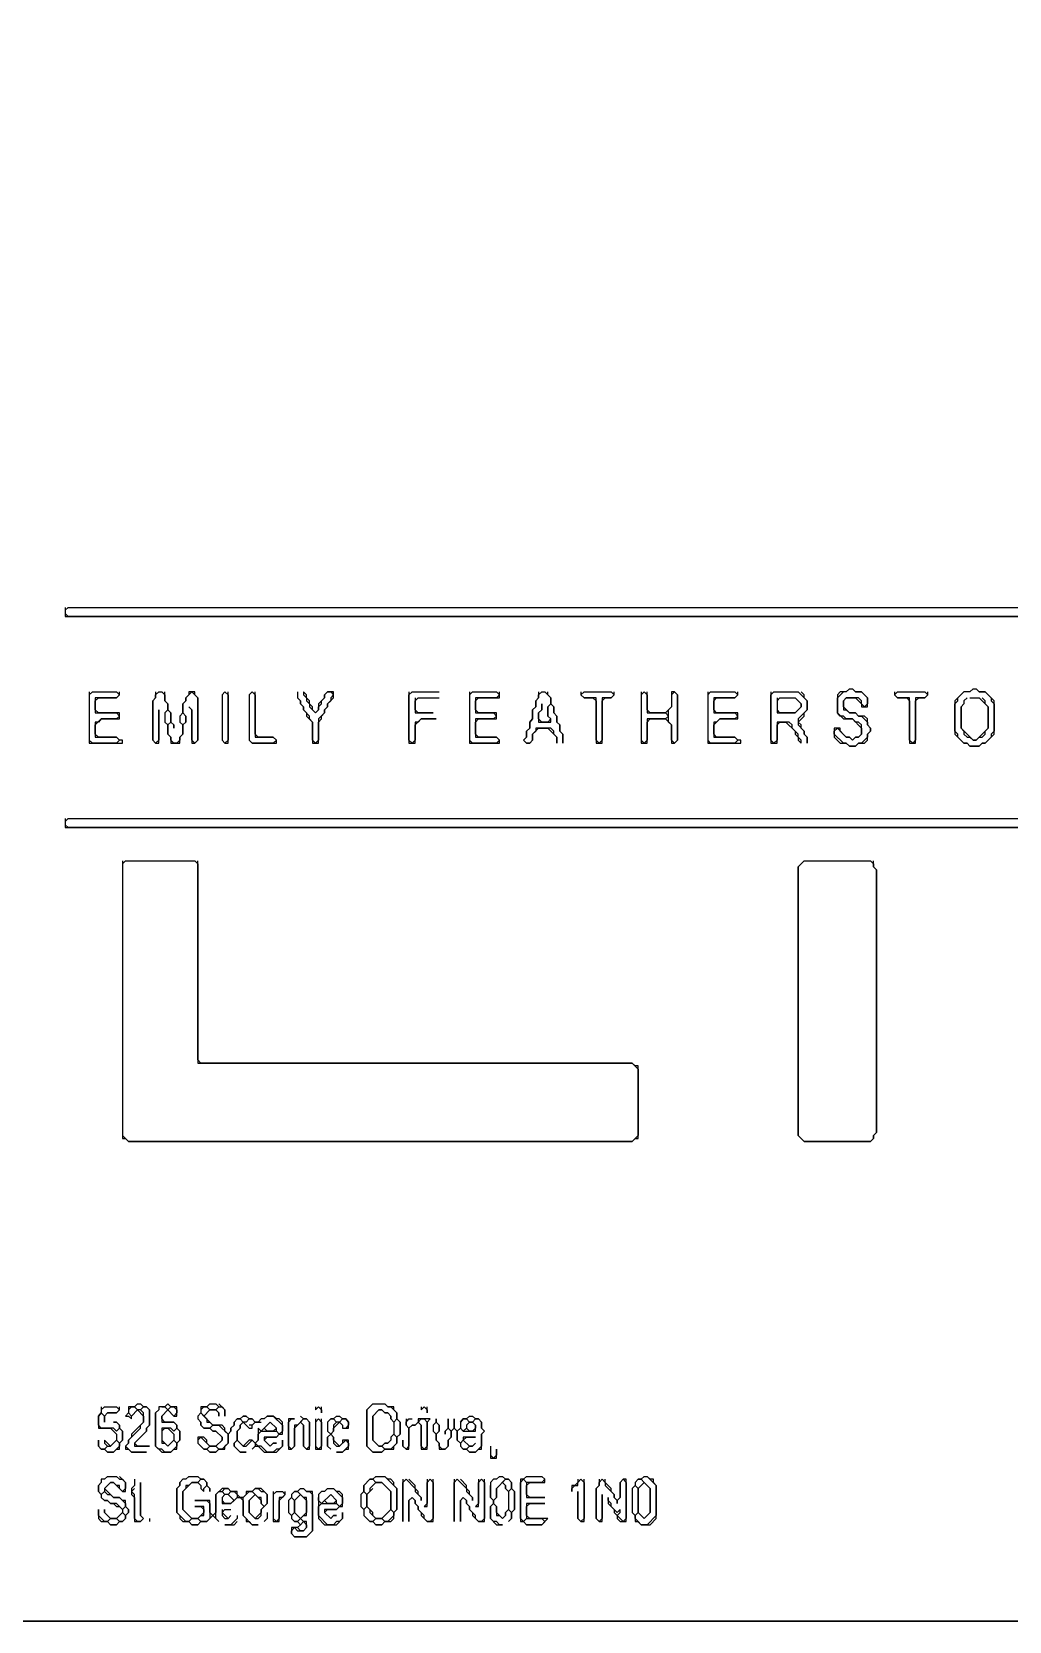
# Model space of a CAD drawing. Header units: metres. Extents: x 29 to 985, y 15 to 633.
# Drawn here: x 444.3 to 507.8, y 14.5 to 117.8 of the extents above; entities that cross this region are included whole.
import ezdxf

# ---------------------------------------------------------------- set-up
doc = ezdxf.new("R2010")
doc.units = ezdxf.units.M
for name, color, linetype in [('EXTERIOR_WALL_HIGHLIGHT', 2, 'CONTINUOUS'), ('INTERIOR_WALL_HIGHLIGHT', 4, 'CONTINUOUS'), ('ORIGINAL_DRAWING', 8, 'CONTINUOUS')]:
    doc.layers.add(name, color=color, linetype=linetype)

msp = doc.modelspace()

# ---------------------------------------------------------------- linework, layer by layer
at = {"layer": 'EXTERIOR_WALL_HIGHLIGHT'}
msp.add_lwpolyline([(29.22, 632.75), (29.02, 632.55), (29.02, 14.71), (29.22, 14.51), (985.29, 14.51), (985.49, 14.71), (985.49, 632.55), (985.29, 632.75)], close=True, dxfattribs=at)
at = {"layer": 'INTERIOR_WALL_HIGHLIGHT'}
msp.add_lwpolyline([(29.41, 632.75), (985.1, 632.75), (985.49, 632.35), (985.49, 14.9), (985.1, 14.51), (29.41, 14.51), (29.02, 14.9), (29.02, 632.35)], close=True, dxfattribs=at)
at = {"layer": 'ORIGINAL_DRAWING'}
for points in [[(446.47, 80.2), (446.67, 80.39), (567.84, 80.39), (568.04, 80.2), (568.04, 80), (567.84, 79.8), (446.67, 79.8), (446.47, 80)], [(446.47, 80.39), (446.47, 79.8), (568.04, 79.8), (568.04, 80.39)], [(448.04, 74.71), (448.24, 74.9), (449.8, 74.9), (450, 74.71), (449.8, 74.51), (448.43, 74.51), (448.43, 73.53), (449.8, 73.53), (450, 73.33), (449.8, 73.14), (448.82, 73.14), (448.63, 72.94), (448.43, 72.94), (448.43, 71.96), (449.8, 71.96), (450, 71.76), (449.8, 71.57), (448.24, 71.57), (448.04, 71.76)], [(448.04, 74.9), (448.04, 71.57), (450.2, 71.57), (450.2, 71.76), (450, 71.76), (449.8, 71.96), (448.63, 71.96), (448.43, 72.16), (448.43, 72.75), (448.82, 73.14), (450, 73.14), (450, 73.53), (448.63, 73.53), (448.43, 73.73), (448.43, 74.31), (448.63, 74.51), (449.8, 74.51), (450, 74.71), (450, 74.9)], [(452.35, 74.9), (452.35, 74.51), (452.16, 74.31), (452.16, 71.76), (452.35, 71.57), (452.55, 71.57), (452.55, 73.73), (452.55, 71.76), (452.35, 71.57), (452.16, 71.76), (452.16, 74.31), (452.35, 74.51), (452.35, 74.71), (452.55, 74.9), (452.75, 74.9), (452.94, 74.71), (452.94, 74.31), (453.14, 74.12), (453.14, 73.73), (452.94, 73.53), (452.94, 72.94), (453.14, 72.75), (453.14, 72.16), (453.33, 71.96), (453.33, 71.57), (453.92, 71.57), (453.92, 71.96), (454.12, 72.16), (454.12, 72.75), (454.31, 72.94), (454.31, 73.33), (454.12, 73.53), (454.12, 74.12), (454.31, 74.31), (454.31, 74.51), (454.71, 74.9), (455.1, 74.51), (455.1, 71.76), (454.9, 71.57), (454.71, 71.76), (454.71, 73.73), (454.51, 73.92), (454.71, 73.73), (454.71, 71.57), (454.9, 71.57), (455.1, 71.76), (455.1, 74.51), (454.9, 74.71), (454.9, 74.9), (454.51, 74.9), (454.51, 74.71), (454.31, 74.51), (454.31, 74.31), (454.12, 74.12), (454.12, 73.53), (453.92, 73.33), (453.92, 72.94), (454.12, 72.75), (454.12, 72.16), (453.92, 71.96), (453.92, 71.76), (453.73, 71.57), (453.53, 71.57), (453.33, 71.76), (453.33, 71.96), (453.14, 72.16), (453.14, 72.75), (453.33, 72.94), (453.53, 72.75), (453.53, 72.55), (453.53, 72.75), (453.33, 72.94), (453.33, 73.53), (453.14, 73.73), (453.14, 74.12), (452.94, 74.31), (452.94, 74.9)], [(456.67, 74.71), (456.86, 74.9), (457.06, 74.71), (457.06, 71.76), (456.86, 71.57), (456.67, 71.76)], [(456.86, 74.9), (456.67, 74.71), (456.67, 71.76), (456.86, 71.57), (457.06, 71.57), (457.06, 74.9)], [(458.43, 74.71), (458.63, 74.9), (458.82, 74.71), (458.82, 71.96), (460, 71.96), (460.2, 71.76), (460, 71.57), (458.63, 71.57), (458.43, 71.76)], [(458.63, 74.9), (458.43, 74.71), (458.43, 71.76), (458.63, 71.57), (460.2, 71.57), (460.2, 71.76), (460, 71.96), (459.02, 71.96), (458.82, 72.16), (458.82, 74.9)], [(461.57, 74.9), (461.57, 74.51), (461.76, 74.31), (461.76, 74.12), (461.96, 73.92), (461.96, 73.73), (462.16, 73.53), (462.16, 73.33), (462.55, 72.94), (462.55, 71.57), (462.94, 71.57), (462.94, 72.94), (463.14, 73.14), (463.14, 73.33), (463.33, 73.53), (463.33, 73.73), (463.53, 73.92), (463.53, 74.12), (463.92, 74.51), (463.92, 74.9), (463.53, 74.9), (463.33, 74.71), (463.33, 74.51), (462.94, 74.12), (462.94, 73.73), (462.75, 73.53), (462.55, 73.73), (462.55, 73.92), (462.35, 74.12), (462.35, 74.31), (462.16, 74.51), (462.16, 74.71), (461.96, 74.9), (461.96, 74.71), (462.16, 74.51), (462.16, 74.31), (462.35, 74.12), (462.35, 73.92), (462.75, 73.53), (462.94, 73.73), (462.94, 73.92), (463.14, 74.12), (463.14, 74.31), (463.33, 74.51), (463.33, 74.71), (463.53, 74.9), (463.73, 74.9), (463.92, 74.71), (463.73, 74.51), (463.73, 74.31), (463.53, 74.12), (463.53, 73.92), (463.33, 73.73), (463.33, 73.53), (462.94, 73.14), (462.94, 71.76), (462.75, 71.57), (462.55, 71.76), (462.55, 72.94), (462.35, 73.14), (462.35, 73.33), (461.96, 73.73), (461.96, 73.92), (461.76, 74.12), (461.76, 74.31), (461.57, 74.51)], [(468.82, 74.9), (468.82, 71.57), (469.22, 71.57), (469.22, 72.75), (469.61, 73.14), (470.59, 73.14), (469.61, 73.14), (469.41, 72.94), (469.22, 72.94), (469.22, 71.76), (469.02, 71.57), (468.82, 71.76), (468.82, 74.71), (469.02, 74.9), (470.78, 74.9)], [(469.22, 74.51), (469.22, 73.53), (470.39, 73.53), (469.41, 73.53), (469.22, 73.73), (469.22, 74.31), (469.41, 74.51), (470.78, 74.51)], [(472.75, 74.71), (472.94, 74.9), (474.51, 74.9), (474.71, 74.71), (474.51, 74.51), (473.14, 74.51), (473.14, 73.53), (474.31, 73.53), (474.51, 73.33), (474.31, 73.14), (473.14, 73.14), (473.14, 71.96), (474.51, 71.96), (474.71, 71.76), (474.51, 71.57), (472.94, 71.57), (472.75, 71.76)], [(472.75, 74.9), (472.75, 71.57), (474.71, 71.57), (474.71, 71.76), (474.51, 71.96), (473.33, 71.96), (473.14, 72.16), (473.14, 72.94), (473.33, 73.14), (474.51, 73.14), (474.51, 73.53), (473.33, 73.53), (473.14, 73.73), (473.14, 74.31), (473.33, 74.51), (474.71, 74.51), (474.71, 74.9)], [(477.25, 74.9), (477.25, 74.51), (477.06, 74.31), (477.06, 73.92), (476.86, 73.73), (476.86, 73.14), (476.67, 72.94), (476.67, 72.55), (476.47, 72.35), (476.47, 71.96), (476.27, 71.76), (476.47, 71.57), (476.67, 71.57), (476.86, 71.76), (476.86, 72.16), (477.25, 72.55), (477.84, 72.55), (478.43, 71.96), (478.43, 71.57), (478.43, 71.96), (478.24, 72.16), (478.24, 72.35), (478.04, 72.55), (477.06, 72.55), (477.06, 72.35), (476.86, 72.16), (476.86, 71.76), (476.67, 71.57), (476.47, 71.57), (476.27, 71.76), (476.47, 71.96), (476.47, 72.35), (476.67, 72.55), (476.67, 72.94), (476.86, 73.14), (476.86, 73.73), (477.06, 73.92), (477.06, 74.31), (477.25, 74.51), (477.25, 74.71), (477.45, 74.9), (477.65, 74.9), (478.04, 74.51), (478.04, 74.12), (477.84, 73.92), (477.84, 73.33), (478.04, 73.14), (477.84, 72.94), (477.45, 72.94), (477.25, 73.14), (477.25, 73.53), (477.45, 73.73), (477.45, 74.12), (477.45, 73.73), (477.25, 73.53), (477.25, 72.94), (478.04, 72.94), (478.04, 73.14), (477.84, 73.33), (477.84, 73.92), (478.04, 74.12), (478.24, 73.92), (478.24, 73.53), (478.43, 73.33), (478.43, 72.94), (478.63, 72.75), (478.63, 72.35), (478.82, 72.16), (478.82, 71.57), (478.82, 72.16), (478.63, 72.35), (478.63, 72.75), (478.43, 72.94), (478.43, 73.33), (478.24, 73.53), (478.24, 73.92), (478.04, 74.12), (478.04, 74.51), (477.84, 74.71), (477.84, 74.9)], [(480, 74.71), (480.2, 74.9), (481.96, 74.9), (482.16, 74.71), (481.96, 74.51), (481.37, 74.51), (481.37, 71.76), (481.18, 71.57), (480.98, 71.76), (480.98, 74.51), (480.2, 74.51)], [(480, 74.9), (480, 74.71), (480.2, 74.51), (480.78, 74.51), (480.98, 74.31), (480.98, 71.57), (481.37, 71.57), (481.37, 74.31), (481.57, 74.51), (481.96, 74.51), (482.16, 74.71), (482.16, 74.9)], [(483.92, 74.71), (484.12, 74.9), (484.31, 74.71), (484.31, 73.53), (485.49, 73.53), (485.69, 73.33), (485.49, 73.14), (484.31, 73.14), (484.31, 71.76), (484.12, 71.57), (483.92, 71.76)], [(483.92, 74.9), (483.92, 71.57), (484.31, 71.57), (484.31, 72.94), (484.51, 73.14), (485.49, 73.14), (485.88, 72.75), (485.88, 71.57), (486.08, 71.57), (486.27, 71.76), (486.27, 74.71), (486.08, 74.9), (485.88, 74.9), (485.88, 73.92), (485.49, 73.53), (484.51, 73.53), (484.31, 73.73), (484.31, 74.9)], [(485.88, 74.71), (486.08, 74.9), (486.27, 74.71), (486.27, 71.76), (486.08, 71.57), (485.88, 71.76), (485.88, 72.75), (485.69, 72.94), (485.69, 73.73), (485.88, 73.92)], [(488.24, 74.71), (488.43, 74.9), (490, 74.9), (490.2, 74.71), (490, 74.51), (488.63, 74.51), (488.63, 73.53), (490, 73.53), (490.2, 73.33), (490, 73.14), (489.02, 73.14), (488.82, 72.94), (488.63, 72.94), (488.63, 71.96), (490, 71.96), (490.2, 71.76), (490, 71.57), (488.43, 71.57), (488.24, 71.76)], [(488.24, 74.9), (488.24, 71.57), (490.39, 71.57), (490.39, 71.76), (490.2, 71.76), (490, 71.96), (488.82, 71.96), (488.63, 72.16), (488.63, 72.75), (489.02, 73.14), (490.2, 73.14), (490.2, 73.53), (488.82, 73.53), (488.63, 73.73), (488.63, 74.31), (488.82, 74.51), (490, 74.51), (490.2, 74.71), (490.2, 74.9)], [(492.35, 74.9), (492.35, 71.57), (492.75, 71.57), (492.75, 72.75), (492.94, 72.94), (493.33, 72.94), (493.92, 72.35), (493.92, 72.16), (494.12, 71.96), (494.12, 71.76), (494.31, 71.57), (494.31, 71.76), (494.12, 71.96), (494.12, 72.16), (493.73, 72.55), (493.73, 72.75), (493.53, 72.94), (492.75, 72.94), (492.75, 71.76), (492.55, 71.57), (492.35, 71.76), (492.35, 74.71), (492.55, 74.9), (494.12, 74.9), (494.71, 74.31), (494.71, 73.73), (494.12, 73.14), (494.12, 72.75), (494.51, 72.35), (494.51, 72.16), (494.71, 71.96), (494.71, 71.57), (494.71, 71.96), (494.51, 72.16), (494.51, 72.35), (494.31, 72.55), (494.31, 72.75), (494.12, 72.94), (494.51, 73.33), (494.51, 73.53), (494.71, 73.73), (494.71, 74.31), (494.51, 74.51), (494.51, 74.71), (494.31, 74.9)], [(492.75, 74.31), (492.94, 74.51), (493.92, 74.51), (494.31, 74.12), (494.31, 73.92), (493.92, 73.53), (492.94, 73.53), (492.75, 73.73)], [(492.75, 74.51), (492.75, 73.53), (493.92, 73.53), (494.31, 73.92), (494.31, 74.12), (493.92, 74.51)], [(497.25, 74.9), (497.45, 75.1), (497.65, 75.1), (497.84, 74.9), (498.24, 74.9), (498.63, 74.51), (498.63, 74.12), (498.43, 73.92), (498.24, 74.12), (498.24, 74.31), (498.04, 74.51), (497.25, 74.51), (497.06, 74.31), (497.06, 73.73), (497.25, 73.73), (497.45, 73.53), (497.84, 73.53), (498.04, 73.33), (498.24, 73.33), (498.63, 72.94), (498.63, 72.75), (498.82, 72.55), (498.82, 72.35), (498.63, 72.16), (498.63, 71.96), (498.24, 71.57), (498.04, 71.57), (497.84, 71.37), (497.45, 71.37), (497.25, 71.57), (497.06, 71.57), (496.47, 72.16), (496.47, 72.35), (496.67, 72.55), (497.25, 71.96), (497.45, 71.96), (497.65, 71.76), (497.84, 71.96), (498.04, 71.96), (498.24, 72.16), (498.24, 72.75), (498.04, 72.94), (497.84, 72.94), (497.65, 73.14), (497.25, 73.14), (497.06, 73.33), (496.86, 73.33), (496.67, 73.53), (496.67, 74.51), (497.06, 74.9)], [(497.45, 75.1), (497.25, 74.9), (496.86, 74.9), (496.67, 74.71), (496.67, 73.53), (497.06, 73.14), (497.65, 73.14), (498.24, 72.55), (498.24, 72.16), (498.04, 71.96), (497.84, 71.96), (497.65, 71.76), (497.45, 71.96), (497.25, 71.96), (496.86, 72.35), (496.86, 72.55), (496.47, 72.55), (496.47, 71.96), (496.86, 71.57), (497.25, 71.57), (497.45, 71.37), (497.84, 71.37), (498.04, 71.57), (498.43, 71.57), (498.63, 71.76), (498.63, 72.16), (498.82, 72.35), (498.82, 72.55), (498.63, 72.75), (498.63, 73.14), (498.43, 73.33), (498.04, 73.33), (497.84, 73.53), (497.45, 73.53), (497.06, 73.92), (497.06, 74.31), (497.25, 74.51), (497.84, 74.51), (498.24, 74.12), (498.24, 73.92), (498.63, 73.92), (498.63, 74.51), (498.24, 74.9), (497.84, 74.9), (497.65, 75.1)], [(500.39, 74.71), (500.59, 74.9), (502.35, 74.9), (502.55, 74.71), (502.35, 74.51), (501.76, 74.51), (501.76, 71.76), (501.57, 71.57), (501.37, 71.76), (501.37, 74.51), (500.59, 74.51)], [(500.39, 74.9), (500.39, 74.71), (500.59, 74.51), (501.18, 74.51), (501.37, 74.31), (501.37, 71.57), (501.76, 71.57), (501.76, 74.31), (501.96, 74.51), (502.35, 74.51), (502.55, 74.71), (502.55, 74.9)], [(505.29, 74.9), (505.49, 75.1), (505.69, 75.1), (505.88, 74.9), (506.27, 74.9), (506.67, 74.51), (506.67, 74.31), (506.86, 74.12), (506.86, 72.35), (506.67, 72.16), (506.67, 71.96), (506.27, 71.57), (506.08, 71.57), (505.88, 71.37), (505.29, 71.37), (505.1, 71.57), (504.9, 71.57), (504.51, 71.96), (504.51, 72.16), (504.31, 72.35), (504.31, 74.12), (504.51, 74.31), (504.51, 74.51), (504.9, 74.9)], [(505.49, 75.1), (505.29, 74.9), (504.9, 74.9), (504.31, 74.31), (504.31, 72.16), (504.9, 71.57), (505.1, 71.57), (505.29, 71.37), (505.88, 71.37), (506.08, 71.57), (506.27, 71.57), (506.86, 72.16), (506.86, 74.31), (506.27, 74.9), (505.88, 74.9), (505.69, 75.1)], [(505.29, 74.51), (505.88, 74.51), (506.47, 73.92), (506.47, 72.55), (505.69, 71.76), (505.49, 71.76), (504.71, 72.55), (504.71, 73.92)], [(505.1, 74.51), (504.9, 74.31), (504.9, 74.12), (504.71, 73.92), (504.71, 72.55), (504.9, 72.35), (504.9, 72.16), (505.1, 71.96), (505.29, 71.96), (505.49, 71.76), (505.69, 71.76), (505.88, 71.96), (506.08, 71.96), (506.27, 72.16), (506.27, 72.35), (506.47, 72.55), (506.47, 73.92), (506.27, 74.12), (506.27, 74.31), (506.08, 74.51)], [(452.94, 73.53), (453.14, 73.73), (453.33, 73.53), (453.33, 72.94), (453.14, 72.75), (452.94, 72.94)], [(453.92, 73.33), (454.12, 73.53), (454.31, 73.33), (454.31, 72.94), (454.12, 72.75), (453.92, 72.94)], [(446.47, 66.47), (446.67, 66.67), (567.84, 66.67), (568.04, 66.47), (568.04, 66.27), (567.84, 66.08), (446.67, 66.08), (446.47, 66.27)], [(446.47, 66.67), (446.47, 66.08), (568.04, 66.08), (568.04, 66.67)], [(450.2, 63.73), (450.39, 63.92), (454.9, 63.92), (455.1, 63.73), (455.1, 50.78), (483.33, 50.78), (483.73, 50.39), (483.73, 46.08), (483.33, 45.69), (450.59, 45.69), (450.2, 46.08)], [(450.2, 63.92), (450.2, 45.88), (450.39, 45.88), (450.59, 45.69), (483.33, 45.69), (483.53, 45.88), (483.73, 45.88), (483.73, 50.59), (483.53, 50.59), (483.33, 50.78), (455.29, 50.78), (455.1, 50.98), (455.1, 63.92)], [(494.51, 63.92), (498.82, 63.92), (499.02, 63.73), (499.02, 63.53), (499.22, 63.33), (499.22, 46.27), (499.02, 46.08), (499.02, 45.88), (498.82, 45.69), (494.51, 45.69), (494.12, 46.08), (494.12, 63.53)], [(494.51, 63.92), (494.12, 63.53), (494.12, 46.08), (494.51, 45.69), (498.82, 45.69), (499.02, 45.88), (499.02, 46.08), (499.22, 46.27), (499.22, 63.33), (499.02, 63.53), (499.02, 63.92)], [(448.82, 28.43), (448.82, 28.04), (448.63, 27.84), (448.63, 27.06), (449.41, 27.06), (449.8, 26.67), (449.8, 26.27), (449.41, 25.88), (449.02, 26.27), (449.02, 26.08), (449.22, 25.88), (449.02, 25.69), (448.82, 25.69), (448.63, 25.88), (448.63, 26.27), (448.63, 25.88), (448.82, 25.69), (449.02, 25.69), (449.22, 25.49), (449.61, 25.49), (449.8, 25.69), (450, 25.69), (450, 26.08), (450.2, 26.27), (450.2, 26.86), (450, 27.06), (450, 27.25), (449.8, 27.45), (449.61, 27.45), (449.8, 27.45), (450, 27.25), (450, 27.06), (449.8, 26.86), (449.61, 27.06), (448.82, 27.06), (448.63, 27.25), (448.63, 27.84), (448.82, 28.04), (449.02, 27.84), (449.02, 27.45), (449.02, 27.84), (449.22, 28.04), (449.8, 28.04), (450, 28.24), (450, 28.43)], [(448.82, 28.24), (449.02, 28.43), (449.8, 28.43), (450, 28.24), (449.8, 28.04), (449.22, 28.04), (449.02, 27.84), (448.82, 28.04)], [(451.18, 28.63), (450.98, 28.43), (450.59, 28.43), (450.59, 28.04), (450.39, 27.84), (450.59, 27.84), (450.78, 27.65), (450.78, 27.84), (451.18, 28.24), (451.57, 27.84), (451.57, 27.45), (450.78, 26.67), (450.78, 26.47), (450.59, 26.27), (450.59, 26.08), (450.39, 25.88), (450.39, 25.69), (450.59, 25.69), (450.78, 25.49), (451.76, 25.49), (450.78, 25.49), (450.39, 25.88), (450.59, 26.08), (450.59, 26.27), (451.37, 27.06), (451.37, 27.25), (451.57, 27.45), (451.57, 28.04), (451.37, 28.24), (451.57, 28.43), (451.76, 28.43), (451.96, 28.24), (451.96, 27.25), (451.76, 27.06), (451.76, 26.86), (450.98, 26.08), (450.98, 25.88), (451.96, 25.88), (451.18, 25.88), (450.98, 26.08), (451.76, 26.86), (451.76, 27.06), (451.96, 27.25), (451.96, 28.24), (451.76, 28.43), (451.57, 28.43), (451.37, 28.63)], [(450.59, 28.24), (450.78, 28.43), (450.98, 28.43), (451.18, 28.24), (450.78, 27.84), (450.59, 28.04)], [(450.98, 28.43), (451.18, 28.63), (451.37, 28.63), (451.57, 28.43), (451.37, 28.24), (451.18, 28.24)], [(453.14, 28.63), (452.94, 28.43), (452.55, 28.43), (452.55, 28.24), (452.35, 28.04), (452.35, 25.88), (452.75, 25.49), (453.33, 25.49), (453.53, 25.69), (453.73, 25.69), (453.73, 26.08), (453.92, 26.27), (453.92, 26.86), (453.73, 27.06), (453.73, 27.25), (453.53, 27.45), (452.94, 27.45), (452.75, 27.65), (452.75, 27.84), (453.14, 28.24), (453.53, 27.84), (453.73, 27.84), (453.73, 28.43), (453.33, 28.43)], [(452.75, 28.43), (452.94, 28.43), (453.14, 28.24), (452.75, 27.84), (452.75, 27.45), (453.53, 27.45), (453.73, 27.25), (453.73, 27.06), (453.53, 26.86), (453.33, 27.06), (452.75, 27.06), (452.75, 26.08), (452.94, 26.08), (453.14, 25.88), (453.53, 26.27), (453.73, 26.08), (453.73, 25.88), (453.33, 25.49), (452.94, 25.49), (452.75, 25.69), (452.55, 25.69), (452.35, 25.88), (452.35, 28.04)], [(452.94, 28.43), (453.14, 28.63), (453.33, 28.43), (453.14, 28.24)], [(453.14, 28.24), (453.33, 28.43), (453.53, 28.43), (453.73, 28.24), (453.73, 28.04), (453.53, 27.84)], [(455.88, 28.63), (455.69, 28.43), (455.29, 28.43), (455.29, 28.04), (455.1, 27.84), (455.1, 27.65), (455.29, 27.45), (455.29, 27.25), (455.49, 27.06), (455.88, 27.06), (456.08, 26.86), (456.27, 26.86), (456.67, 26.47), (456.67, 26.27), (456.27, 25.88), (455.88, 25.88), (455.69, 26.08), (455.69, 26.27), (455.49, 26.47), (455.1, 26.47), (455.1, 26.08), (455.49, 25.69), (455.69, 25.69), (455.88, 25.49), (456.27, 25.49), (456.47, 25.69), (456.86, 25.69), (456.86, 25.88), (457.06, 26.08), (457.06, 26.67), (457.25, 26.86), (457.25, 27.06), (457.45, 27.25), (457.45, 27.45), (457.65, 27.65), (457.84, 27.65), (458.04, 27.45), (457.84, 27.25), (457.84, 27.06), (457.65, 26.86), (457.65, 26.27), (457.45, 26.08), (457.45, 25.88), (457.84, 25.49), (458.24, 25.49), (457.84, 25.49), (457.45, 25.88), (457.45, 26.08), (457.65, 26.27), (458.04, 25.88), (458.24, 25.88), (458.63, 26.27), (458.82, 26.08), (458.82, 25.88), (458.63, 25.69), (458.82, 25.88), (459.02, 25.88), (459.41, 25.49), (460.2, 25.49), (460.59, 25.88), (460.59, 26.27), (460.59, 25.88), (460.39, 25.69), (460.2, 25.69), (460, 25.49), (459.61, 25.49), (459.22, 25.88), (459.02, 25.88), (458.82, 26.08), (459.02, 26.27), (459.02, 26.67), (459.22, 26.86), (460.2, 26.86), (460.39, 26.67), (460.2, 26.47), (459.41, 26.47), (459.41, 26.27), (459.8, 25.88), (460, 26.08), (460.2, 26.08), (460, 26.08), (459.8, 25.88), (459.41, 26.27), (459.61, 26.47), (460.2, 26.47), (460.39, 26.67), (460.59, 26.67), (460.59, 27.45), (460.39, 27.65), (460.2, 27.65), (460, 27.84), (459.61, 27.84), (459.41, 27.65), (459.22, 27.65), (459.02, 27.45), (458.82, 27.45), (458.63, 27.65), (458.43, 27.65), (458.24, 27.84), (458.04, 27.84), (457.84, 27.65), (457.65, 27.65), (457.45, 27.45), (457.45, 27.25), (457.25, 27.06), (457.25, 26.86), (457.06, 26.67), (456.86, 26.86), (456.86, 27.06), (456.67, 27.25), (456.08, 27.25), (455.49, 27.84), (455.88, 28.24), (456.27, 28.24), (456.47, 28.04), (456.47, 27.84), (456.47, 28.04), (456.27, 28.24), (456.47, 28.43), (456.67, 28.43), (456.86, 28.24), (456.86, 27.84), (456.86, 28.24), (456.47, 28.63)], [(455.1, 27.84), (455.29, 28.04), (455.69, 27.65), (455.69, 27.45), (455.88, 27.45), (456.08, 27.25), (455.88, 27.06), (455.49, 27.06), (455.29, 27.25), (455.29, 27.45), (455.1, 27.65)], [(455.29, 28.24), (455.49, 28.43), (455.69, 28.43), (455.88, 28.24), (455.49, 27.84), (455.29, 28.04)], [(455.69, 28.43), (455.88, 28.63), (456.27, 28.63), (456.47, 28.43), (456.27, 28.24), (455.88, 28.24)], [(462.75, 28.43), (462.75, 28.24), (462.94, 28.43), (463.14, 28.24), (463.14, 28.04), (463.14, 28.43)], [(466.47, 28.63), (467.25, 28.63), (467.45, 28.43), (467.65, 28.43), (468.04, 28.04), (468.04, 27.65), (467.84, 27.45), (467.65, 27.65), (467.65, 27.84), (467.45, 28.04), (467.25, 28.04), (467.06, 28.24), (466.86, 28.24), (466.47, 27.84), (466.47, 26.27), (466.86, 25.88), (467.06, 25.88), (467.25, 25.69), (467.06, 25.49), (466.47, 25.49), (466.08, 25.88), (466.08, 28.24)], [(466.47, 28.63), (466.08, 28.24), (466.08, 25.88), (466.47, 25.49), (467.06, 25.49), (467.25, 25.69), (467.84, 25.69), (467.84, 25.88), (468.04, 26.08), (468.04, 26.47), (468.24, 26.67), (468.24, 27.45), (468.04, 27.65), (468.04, 28.04), (467.84, 28.24), (467.84, 28.43), (467.45, 28.43), (467.25, 28.63)], [(466.86, 28.24), (467.06, 28.24), (467.25, 28.04), (467.45, 28.04), (467.65, 27.84), (467.65, 27.65), (467.84, 27.45), (467.84, 26.67), (467.65, 26.47), (467.65, 26.27), (467.45, 26.08), (467.25, 26.08), (467.06, 25.88), (466.86, 25.88), (466.47, 26.27), (466.47, 27.84)], [(469.61, 28.43), (469.61, 28.24), (469.8, 28.43), (470, 28.24), (470, 28.04), (470, 28.43)], [(449.8, 26.86), (450, 27.06), (450.2, 26.86), (450.2, 26.27), (450, 26.08), (449.8, 26.27)], [(452.75, 26.86), (452.94, 27.06), (453.14, 27.06), (453.53, 26.67), (453.53, 26.27), (453.14, 25.88), (452.75, 26.27)], [(453.53, 26.86), (453.73, 27.06), (453.92, 26.86), (453.92, 26.27), (453.73, 26.08), (453.53, 26.27)], [(455.88, 27.06), (456.08, 27.25), (456.47, 27.25), (457.06, 26.67), (457.06, 26.08), (456.67, 25.69), (456.47, 25.69), (456.27, 25.88), (456.67, 26.27), (456.67, 26.47), (456.27, 26.86), (456.08, 26.86)], [(459.61, 27.84), (460, 27.84), (460.59, 27.25), (460.59, 26.86), (460.39, 26.67), (460.2, 26.86), (460.2, 27.06), (459.8, 27.45), (459.22, 26.86), (459.02, 27.06), (459.02, 26.27), (458.82, 26.08), (458.63, 26.27), (458.43, 26.27), (458.04, 25.88), (457.65, 26.27), (457.65, 26.86), (457.84, 27.06), (457.84, 27.25), (458.04, 27.45), (458.43, 27.06), (458.63, 27.06), (458.63, 27.25), (458.82, 27.45), (459.22, 27.45)], [(457.84, 27.65), (458.04, 27.84), (458.24, 27.84), (458.43, 27.65), (458.24, 27.45), (458.04, 27.45)], [(458.24, 27.45), (458.43, 27.65), (458.63, 27.65), (458.82, 27.45), (458.63, 27.25), (458.43, 27.25)], [(459.8, 27.45), (460.2, 27.06), (460, 26.86), (459.61, 26.86), (459.41, 27.06)], [(461.76, 27.84), (461.96, 27.65), (461.57, 27.25), (461.37, 27.25), (461.37, 25.88), (461.18, 25.69), (460.98, 25.88), (460.98, 27.45), (461.18, 27.65), (461.37, 27.65), (460.98, 27.65), (460.98, 25.69), (461.18, 25.69), (461.37, 25.88), (461.37, 27.06), (461.76, 27.45), (461.96, 27.25), (461.96, 25.88), (462.16, 25.69), (462.35, 25.69), (462.35, 27.45), (462.16, 27.65), (461.96, 27.65)], [(461.76, 27.45), (461.96, 27.65), (462.16, 27.65), (462.35, 27.45), (462.35, 25.88), (462.16, 25.69), (461.96, 25.88), (461.96, 27.25)], [(462.75, 27.45), (462.94, 27.65), (463.14, 27.45), (463.14, 25.88), (462.94, 25.69), (462.75, 25.88)], [(462.75, 27.65), (462.75, 25.69), (463.14, 25.69), (463.14, 27.65)], [(464.12, 27.84), (463.92, 27.65), (463.73, 27.65), (463.53, 27.45), (463.53, 26.86), (463.73, 26.67), (463.53, 26.47), (463.53, 25.88), (463.73, 25.69), (463.53, 25.88), (463.53, 26.47), (463.73, 26.67), (463.92, 26.47), (463.92, 26.08), (464.12, 25.88), (464.31, 25.88), (464.71, 26.27), (464.9, 26.08), (464.9, 25.88), (464.51, 25.49), (464.12, 25.49), (464.51, 25.49), (464.71, 25.69), (464.9, 25.69), (464.9, 26.27), (464.51, 26.27), (464.51, 26.08), (464.31, 25.88), (463.92, 26.27), (463.92, 26.47), (463.73, 26.67), (463.92, 26.86), (463.92, 27.06), (464.31, 27.45), (464.51, 27.25), (464.51, 27.06), (464.9, 27.06), (464.9, 27.45), (464.71, 27.65), (464.51, 27.65), (464.31, 27.84)], [(463.53, 27.45), (463.73, 27.65), (463.92, 27.65), (464.12, 27.45), (463.92, 27.25), (463.92, 26.86), (463.73, 26.67), (463.53, 26.86)], [(463.92, 27.65), (464.12, 27.84), (464.31, 27.84), (464.51, 27.65), (464.31, 27.45), (464.12, 27.45)], [(464.31, 27.45), (464.51, 27.65), (464.71, 27.65), (464.9, 27.45), (464.9, 27.25), (464.71, 27.06)], [(467.84, 27.45), (468.04, 27.65), (468.24, 27.45), (468.24, 26.67), (468.04, 26.47), (467.84, 26.67)], [(468.63, 27.65), (468.63, 27.25), (468.82, 27.06), (468.82, 25.88), (468.63, 25.69), (468.43, 25.88), (468.43, 26.27), (468.43, 25.88), (468.63, 25.69), (468.82, 25.69), (468.82, 27.06), (469.02, 27.25), (469.22, 27.25), (469.41, 27.45), (469.61, 27.25), (469.61, 25.69), (470, 25.69), (470, 27.45), (470.2, 27.65), (469.41, 27.65), (469.41, 27.45), (469.22, 27.25), (469.02, 27.25), (468.82, 27.06), (468.63, 27.25), (468.63, 27.45), (468.82, 27.65), (469.02, 27.65)], [(469.41, 27.45), (469.61, 27.65), (469.8, 27.65), (470, 27.45), (470, 25.88), (469.8, 25.69), (469.61, 25.88), (469.61, 27.25)], [(472.75, 27.84), (472.55, 27.65), (472.35, 27.65), (472.16, 27.45), (472.16, 27.06), (471.96, 26.86), (471.76, 27.06), (471.76, 27.65), (471.76, 27.06), (471.57, 26.86), (471.37, 27.06), (471.37, 27.65), (471.37, 27.06), (471.18, 26.86), (471.18, 26.67), (471.18, 26.86), (471.37, 27.06), (471.57, 26.86), (471.57, 26.47), (471.37, 26.27), (471.37, 25.88), (471.18, 25.69), (470.98, 25.69), (470.78, 25.88), (470.78, 26.08), (470.59, 26.27), (470.59, 26.67), (470.78, 26.86), (470.78, 27.25), (470.59, 27.45), (470.59, 27.65), (470.59, 27.45), (470.39, 27.25), (470.39, 26.86), (470.59, 26.67), (470.59, 26.27), (470.78, 26.08), (470.78, 25.69), (471.18, 25.69), (471.37, 25.88), (471.37, 26.27), (471.57, 26.47), (471.57, 26.86), (471.76, 27.06), (471.96, 26.86), (471.96, 26.27), (472.16, 26.08), (472.16, 25.88), (472.35, 25.69), (472.55, 25.69), (472.75, 25.49), (473.14, 25.49), (473.33, 25.69), (473.53, 25.69), (473.53, 26.67), (473.73, 26.86), (473.53, 27.06), (473.53, 27.45), (473.33, 27.65), (473.14, 27.65), (472.94, 27.84)], [(470.39, 27.25), (470.59, 27.45), (470.78, 27.25), (470.78, 26.86), (470.59, 26.67), (470.39, 26.86)], [(472.94, 27.45), (473.14, 27.65), (473.33, 27.65), (473.53, 27.45), (473.53, 27.06), (473.73, 26.86), (473.53, 26.67), (473.53, 25.88), (473.14, 25.49), (472.75, 25.49), (472.55, 25.69), (472.75, 25.88), (472.94, 25.88), (473.14, 26.08), (472.94, 25.88), (472.75, 25.88), (472.35, 26.27), (472.55, 26.47), (473.14, 26.47), (472.35, 26.47), (472.35, 26.27), (472.16, 26.08), (471.96, 26.27), (471.96, 26.86), (472.16, 27.06), (472.35, 26.86), (473.14, 26.86), (473.14, 27.25)], [(472.16, 27.45), (472.35, 27.65), (472.55, 27.65), (472.75, 27.45), (472.55, 27.25), (472.55, 27.06), (472.35, 26.86), (472.16, 27.06)], [(472.55, 27.65), (472.75, 27.84), (472.94, 27.84), (473.14, 27.65), (472.94, 27.45), (472.75, 27.45)], [(472.55, 27.25), (472.75, 27.45), (472.94, 27.45), (473.14, 27.25), (473.14, 27.06), (472.94, 26.86), (472.75, 26.86), (472.55, 27.06)], [(449.8, 26.27), (450, 26.08), (450, 25.88), (449.61, 25.49), (449.22, 25.49), (449.02, 25.69), (449.22, 25.88), (449.41, 25.88)], [(455.1, 26.27), (455.29, 26.47), (455.88, 25.88), (455.69, 25.69), (455.49, 25.69), (455.1, 26.08)], [(455.69, 25.69), (455.88, 25.88), (456.27, 25.88), (456.47, 25.69), (456.27, 25.49), (455.88, 25.49)], [(467.65, 26.47), (467.84, 26.67), (468.04, 26.47), (468.04, 26.08), (467.65, 25.69), (467.25, 25.69), (467.06, 25.88), (467.25, 26.08), (467.45, 26.08), (467.65, 26.27)], [(472.16, 26.08), (472.35, 26.27), (472.75, 25.88), (472.55, 25.69), (472.35, 25.69), (472.16, 25.88)], [(474.12, 25.88), (474.12, 25.1), (474.51, 25.1), (474.51, 25.69), (474.51, 25.29), (474.31, 25.1), (474.12, 25.29)], [(449.22, 23.92), (449.8, 23.92), (450, 23.73), (450.2, 23.73), (450.39, 23.53), (450.39, 23.14), (450.2, 22.94), (450, 23.14), (450, 23.33), (449.8, 23.33), (449.61, 23.53), (449.41, 23.53), (449.02, 23.14), (449.02, 22.94), (448.82, 22.75), (448.63, 22.94), (448.63, 23.33)], [(449.22, 23.92), (449.02, 23.73), (448.82, 23.73), (448.82, 23.53), (448.63, 23.33), (448.63, 22.94), (448.82, 22.75), (448.82, 22.55), (449.02, 22.35), (449.22, 22.35), (449.41, 22.16), (449.61, 22.16), (449.8, 21.96), (450, 21.96), (450.2, 21.76), (450.2, 21.57), (449.8, 21.18), (449.41, 21.18), (449.02, 21.57), (449.02, 21.76), (449.02, 21.57), (449.41, 21.18), (449.22, 20.98), (449.02, 20.98), (448.63, 21.37), (448.63, 21.76), (448.63, 21.18), (448.82, 20.98), (449.22, 20.98), (449.41, 20.78), (449.8, 20.78), (450, 20.98), (450.2, 20.98), (450.39, 21.18), (450.39, 21.37), (450.59, 21.57), (450.59, 21.76), (450.39, 21.96), (450.39, 22.35), (450.2, 22.35), (450, 22.55), (449.61, 22.55), (449.02, 23.14), (449.41, 23.53), (449.61, 23.53), (450.2, 22.94), (450.39, 22.94), (450.39, 23.53), (450, 23.92)], [(454.31, 23.73), (454.51, 23.92), (455.1, 23.92), (455.29, 23.73), (455.1, 23.53), (454.71, 23.53), (454.51, 23.33), (454.31, 23.33), (454.31, 23.14), (454.12, 22.94), (454.12, 21.76), (454.71, 21.18), (454.51, 20.98), (454.31, 20.98), (453.73, 21.57), (453.73, 23.14), (453.92, 23.33), (453.92, 23.53), (454.12, 23.73)], [(454.51, 23.92), (454.31, 23.73), (454.12, 23.73), (453.92, 23.53), (453.92, 23.33), (453.73, 23.14), (453.73, 21.57), (453.92, 21.37), (453.92, 21.18), (454.12, 20.98), (454.51, 20.98), (454.71, 20.78), (455.1, 20.78), (455.29, 20.98), (455.69, 20.98), (456.08, 21.37), (456.47, 20.98), (456.27, 21.18), (456.27, 22.75), (456.47, 22.94), (456.67, 22.94), (456.86, 22.75), (456.67, 22.55), (456.67, 22.16), (457.25, 22.16), (457.65, 22.55), (457.84, 22.55), (458.04, 22.35), (458.04, 21.37), (458.24, 21.18), (458.24, 20.98), (458.43, 20.98), (458.63, 20.78), (459.02, 20.78), (458.63, 20.78), (458.04, 21.37), (458.04, 22.55), (458.43, 22.94), (458.63, 22.94), (458.82, 22.75), (458.43, 22.35), (458.43, 21.57), (458.82, 21.18), (459.02, 21.18), (459.22, 21.37), (459.22, 21.76), (459.61, 22.16), (459.61, 22.75), (459.22, 23.14), (458.82, 23.14), (458.63, 22.94), (458.24, 22.94), (458.24, 22.75), (458.04, 22.55), (457.84, 22.55), (457.65, 22.75), (457.65, 22.94), (457.25, 22.94), (457.06, 23.14), (456.67, 23.14), (456.27, 22.75), (456.27, 21.57), (456.08, 21.37), (455.88, 21.57), (455.88, 22.35), (454.9, 22.35), (455.69, 22.35), (455.88, 22.16), (455.88, 21.18), (455.69, 20.98), (455.29, 20.98), (455.1, 21.18), (455.29, 21.37), (455.49, 21.37), (455.49, 21.96), (454.9, 21.96), (455.29, 21.96), (455.49, 21.76), (455.49, 21.57), (455.1, 21.18), (454.71, 21.18), (454.12, 21.76), (454.12, 22.94), (454.71, 23.53), (455.1, 23.53), (455.29, 23.33), (455.29, 23.14), (455.49, 22.94), (455.49, 23.14), (455.69, 23.33), (455.88, 23.14), (455.88, 22.94), (455.88, 23.14), (455.69, 23.33), (455.69, 23.53), (455.49, 23.73), (455.29, 23.73), (455.1, 23.92)], [(466.67, 23.92), (466.47, 23.73), (466.27, 23.73), (465.88, 23.33), (465.88, 22.94), (465.69, 22.75), (465.69, 21.96), (465.88, 21.76), (465.88, 21.37), (466.27, 20.98), (466.47, 20.98), (466.67, 20.78), (467.06, 20.78), (467.25, 20.98), (467.65, 20.98), (467.84, 21.18), (467.84, 21.57), (468.04, 21.76), (468.04, 23.14), (467.84, 23.33), (467.84, 23.53), (467.65, 23.73), (467.45, 23.73), (467.25, 23.92)], [(466.47, 23.73), (466.67, 23.92), (467.25, 23.92), (468.04, 23.14), (468.04, 21.76), (467.84, 21.57), (467.65, 21.76), (467.65, 22.94), (467.06, 23.53), (466.67, 23.53)], [(474.71, 23.92), (474.9, 23.92), (475.1, 23.73), (474.51, 23.14), (474.51, 22.55), (474.31, 22.35), (474.12, 22.55), (474.12, 23.33)], [(474.71, 23.92), (474.51, 23.73), (474.31, 23.73), (474.12, 23.53), (474.12, 22.55), (474.31, 22.35), (474.31, 22.16), (474.12, 21.96), (474.12, 21.18), (474.51, 20.78), (474.9, 20.78), (474.71, 20.78), (474.51, 20.98), (474.31, 20.98), (474.12, 21.18), (474.12, 21.96), (474.31, 22.16), (474.51, 21.96), (474.51, 21.37), (474.71, 21.37), (474.9, 21.18), (475.1, 21.37), (475.1, 21.57), (475.29, 21.76), (475.49, 21.57), (475.49, 21.18), (475.29, 20.98), (475.49, 21.18), (475.49, 21.57), (475.69, 21.76), (475.69, 22.94), (475.49, 23.14), (475.49, 23.53), (475.29, 23.73), (475.1, 23.73), (474.9, 23.92)], [(476.47, 23.92), (476.27, 23.73), (476.08, 23.73), (476.08, 20.98), (476.27, 20.98), (476.47, 20.78), (477.45, 20.78), (477.84, 21.18), (476.67, 21.18), (476.47, 21.37), (476.47, 21.96), (476.67, 22.16), (477.65, 22.16), (476.47, 22.16), (476.47, 21.18), (476.27, 20.98), (476.08, 21.18), (476.08, 23.53), (476.27, 23.73), (476.47, 23.53), (476.47, 22.55), (477.65, 22.55), (476.67, 22.55), (476.47, 22.75), (476.47, 23.33), (476.67, 23.53), (477.65, 23.53), (477.65, 23.73), (477.45, 23.92)], [(476.27, 23.73), (476.47, 23.92), (477.45, 23.92), (477.65, 23.73), (477.45, 23.53), (476.47, 23.53)], [(484.12, 23.92), (483.92, 23.73), (483.73, 23.73), (483.53, 23.53), (483.53, 23.33), (483.33, 23.14), (483.33, 21.57), (483.53, 21.37), (483.53, 20.98), (483.73, 20.98), (483.92, 20.78), (484.51, 20.78), (484.9, 21.18), (484.9, 23.33), (484.71, 23.53), (484.71, 23.73), (484.51, 23.73), (484.31, 23.92)], [(483.92, 23.73), (484.12, 23.92), (484.31, 23.92), (484.9, 23.33), (484.9, 21.37), (484.31, 20.78), (483.92, 20.78), (483.53, 21.18), (483.53, 21.37), (483.73, 21.57), (484.12, 21.18), (484.51, 21.57), (484.51, 23.14)], [(448.82, 22.75), (449.02, 22.94), (449.22, 22.75), (449.41, 22.75), (449.61, 22.55), (450, 22.55), (450.39, 22.16), (450.39, 21.96), (450.2, 21.76), (449.8, 22.16), (449.41, 22.16), (449.22, 22.35), (449.02, 22.35), (448.82, 22.55)], [(450.98, 23.73), (450.98, 23.33), (450.78, 23.14), (450.78, 22.75), (450.98, 22.55), (450.98, 20.98), (451.37, 20.98), (451.57, 21.18), (451.37, 21.37), (451.37, 23.53), (451.37, 21.37), (451.57, 21.18), (451.37, 20.98), (451.18, 20.98), (450.98, 21.18), (450.98, 22.75), (450.78, 22.94), (450.98, 23.14)], [(455.1, 23.53), (455.29, 23.73), (455.49, 23.73), (455.69, 23.53), (455.69, 23.33), (455.49, 23.14)], [(456.67, 22.94), (456.86, 23.14), (457.06, 23.14), (457.25, 22.94), (457.06, 22.75), (456.86, 22.75)], [(457.06, 22.75), (457.45, 22.35), (457.25, 22.16), (456.86, 22.16), (456.67, 22.35)], [(457.06, 22.75), (457.25, 22.94), (457.45, 22.94), (457.65, 22.75), (457.65, 22.55), (457.45, 22.35)], [(458.82, 22.75), (459.22, 22.35), (459.22, 22.16), (459.41, 21.96), (459.22, 21.76), (459.22, 21.57), (458.82, 21.18), (458.43, 21.57), (458.43, 22.35)], [(458.63, 22.94), (458.82, 23.14), (459.02, 23.14), (459.22, 22.94), (459.41, 22.94), (459.61, 22.75), (459.61, 22.16), (459.41, 21.96), (459.22, 22.16), (459.22, 22.55), (459.02, 22.55)], [(460, 22.75), (460.2, 22.94), (460.59, 22.94), (460.78, 22.75), (460.59, 22.55), (460.39, 22.55), (460.39, 21.18), (460.2, 20.98), (460, 21.18)], [(460, 22.94), (460, 20.98), (460.39, 20.98), (460.39, 22.35), (460.78, 22.75), (460.78, 22.94)], [(461.76, 23.14), (461.57, 22.94), (461.37, 22.94), (461.18, 22.75), (461.18, 22.55), (460.98, 22.35), (460.98, 21.57), (461.18, 21.37), (461.18, 21.18), (461.37, 20.98), (461.57, 20.98), (461.76, 20.78), (461.57, 20.59), (461.18, 20.59), (461.18, 20.2), (461.37, 20), (462.16, 20), (462.55, 20.39), (462.55, 22.94), (462.16, 22.94), (461.96, 23.14)], [(461.57, 22.94), (461.76, 23.14), (461.96, 23.14), (462.16, 22.94), (462.35, 22.94), (462.55, 22.75), (462.55, 20.39), (462.16, 20), (461.37, 20), (461.18, 20.2), (461.18, 20.39), (461.37, 20.59), (461.57, 20.39), (461.96, 20.39), (462.16, 20.59), (462.16, 20.98), (461.96, 20.98), (461.76, 21.18), (461.96, 21.37), (462.16, 21.37), (462.16, 22.55), (461.96, 22.55)], [(461.18, 22.75), (461.37, 22.94), (461.57, 22.94), (461.76, 22.75), (461.37, 22.35), (461.18, 22.55)], [(461.76, 22.75), (462.16, 22.35), (462.16, 21.57), (461.76, 21.18), (461.37, 21.57), (461.37, 22.35)], [(463.53, 23.14), (463.92, 23.14), (464.51, 22.55), (464.51, 22.16), (464.31, 21.96), (464.12, 22.16), (464.12, 22.35), (463.73, 22.75), (463.14, 22.16), (462.94, 22.35), (462.94, 22.55)], [(463.53, 23.14), (463.33, 22.94), (463.14, 22.94), (462.94, 22.75), (462.94, 21.18), (463.33, 20.78), (464.12, 20.78), (464.51, 21.18), (464.51, 21.57), (464.51, 21.18), (464.31, 20.98), (464.12, 20.98), (463.92, 20.78), (463.53, 20.78), (462.94, 21.37), (462.94, 21.96), (463.14, 22.16), (464.12, 22.16), (464.31, 21.96), (464.12, 21.76), (463.33, 21.76), (463.33, 21.57), (463.73, 21.18), (463.92, 21.37), (464.12, 21.37), (463.92, 21.37), (463.73, 21.18), (463.33, 21.57), (463.53, 21.76), (464.12, 21.76), (464.31, 21.96), (464.51, 21.96), (464.51, 22.75), (464.31, 22.94), (464.12, 22.94), (463.92, 23.14)], [(463.73, 22.75), (464.12, 22.35), (463.92, 22.16), (463.53, 22.16), (463.33, 22.35)], [(465.69, 22.75), (465.88, 22.94), (466.08, 22.75), (466.08, 21.96), (465.88, 21.76), (465.69, 21.96)], [(466.27, 23.73), (466.47, 23.73), (466.67, 23.53), (466.27, 23.14), (466.27, 22.94), (466.08, 22.75), (465.88, 22.94), (465.88, 23.33)], [(466.47, 23.33), (466.67, 23.53), (467.06, 23.53), (467.65, 22.94), (467.65, 21.76), (467.06, 21.18), (466.67, 21.18), (466.47, 21.37), (466.47, 21.57), (466.08, 21.96), (466.08, 22.75), (466.47, 23.14)], [(468.43, 23.73), (468.43, 20.98), (468.43, 23.53), (468.63, 23.73), (469.22, 23.14), (469.22, 22.94), (469.61, 22.55), (469.61, 22.35), (469.61, 22.55), (469.41, 22.75), (469.41, 22.94), (469.22, 23.14), (469.22, 23.33), (468.82, 23.73)], [(470, 23.73), (470, 22.16), (469.8, 21.96), (470, 21.96), (470, 23.53), (470.2, 23.73), (470.39, 23.53), (470.39, 21.18), (470.2, 20.98), (470, 20.98), (469.8, 21.18), (469.8, 21.37), (469.41, 21.76), (469.41, 21.96), (469.22, 22.16), (469.22, 22.35), (469.02, 22.55), (468.82, 22.35), (468.82, 20.98), (468.82, 22.35), (469.02, 22.55), (469.22, 22.35), (469.22, 22.16), (469.41, 21.96), (469.41, 21.76), (469.61, 21.57), (469.61, 21.37), (470, 20.98), (470.39, 20.98), (470.39, 23.73)], [(471.76, 23.73), (471.76, 20.98), (471.76, 23.53), (471.96, 23.73), (472.55, 23.14), (472.55, 22.94), (472.94, 22.55), (472.94, 22.35), (472.94, 22.55), (472.75, 22.75), (472.75, 22.94), (472.55, 23.14), (472.55, 23.33), (472.16, 23.73)], [(473.33, 23.73), (473.33, 22.16), (473.14, 21.96), (473.33, 21.96), (473.33, 23.53), (473.53, 23.73), (473.73, 23.53), (473.73, 21.18), (473.53, 20.98), (473.33, 20.98), (473.14, 21.18), (473.14, 21.37), (472.75, 21.76), (472.75, 21.96), (472.55, 22.16), (472.55, 22.35), (472.35, 22.55), (472.16, 22.35), (472.16, 20.98), (472.16, 22.35), (472.35, 22.55), (472.55, 22.35), (472.55, 22.16), (472.75, 21.96), (472.75, 21.76), (472.94, 21.57), (472.94, 21.37), (473.33, 20.98), (473.73, 20.98), (473.73, 23.73)], [(474.9, 23.53), (475.1, 23.33), (475.1, 23.14), (475.29, 22.94), (475.29, 21.76), (475.1, 21.57), (475.1, 21.37), (474.9, 21.18), (474.51, 21.57), (474.51, 21.96), (474.31, 22.16), (474.31, 22.35), (474.51, 22.55), (474.51, 23.14)], [(474.9, 23.53), (475.1, 23.73), (475.29, 23.73), (475.49, 23.53), (475.49, 23.14), (475.29, 22.94), (475.1, 23.14), (475.1, 23.33)], [(475.29, 22.94), (475.49, 23.14), (475.69, 22.94), (475.69, 21.76), (475.49, 21.57), (475.29, 21.76)], [(479.8, 23.73), (479.8, 23.53), (479.61, 23.33), (479.41, 23.33), (479.41, 22.94), (479.41, 23.14), (479.61, 23.33), (479.8, 23.33), (479.8, 23.53), (480, 23.73), (480.2, 23.53), (480.2, 21.18), (480, 20.98), (479.8, 21.18), (479.8, 22.94), (479.8, 21.18), (480, 20.98), (480.2, 20.98), (480.2, 23.73)], [(481.18, 23.73), (481.18, 23.33), (480.98, 23.14), (480.98, 21.18), (481.18, 20.98), (481.37, 20.98), (481.37, 22.75), (481.37, 21.18), (481.18, 20.98), (480.98, 21.18), (480.98, 23.14), (481.18, 23.33), (481.18, 23.53), (481.37, 23.73), (481.57, 23.53), (481.57, 23.33), (482.16, 22.75), (482.16, 22.55), (482.35, 22.35), (482.35, 22.16), (482.35, 22.35), (482.55, 22.55), (482.55, 23.53), (482.75, 23.73), (482.94, 23.53), (482.94, 21.18), (482.75, 20.98), (482.35, 21.37), (482.55, 21.57), (482.55, 21.76), (482.35, 21.57), (481.96, 21.96), (481.96, 22.16), (481.76, 22.35), (481.76, 22.55), (481.76, 22.16), (482.16, 21.76), (482.16, 21.57), (482.35, 21.37), (482.35, 21.18), (482.55, 20.98), (482.94, 20.98), (482.94, 23.73), (482.75, 23.73), (482.55, 23.53), (482.55, 22.55), (482.35, 22.35), (482.16, 22.55), (482.16, 22.75), (481.96, 22.94), (481.96, 23.14), (481.57, 23.53), (481.57, 23.73)], [(483.33, 23.14), (483.53, 23.33), (483.73, 23.14), (483.73, 21.57), (483.53, 21.37), (483.33, 21.57)], [(483.53, 23.53), (483.73, 23.73), (483.92, 23.73), (484.12, 23.53), (483.73, 23.14), (483.53, 23.33)], [(484.12, 23.53), (484.51, 23.14), (484.51, 21.57), (484.12, 21.18), (483.73, 21.57), (483.73, 23.14)], [(450.2, 21.76), (450.39, 21.96), (450.59, 21.76), (450.59, 21.57), (450.39, 21.37), (450.2, 21.57)], [(456.67, 21.76), (456.67, 21.37), (456.86, 21.18), (457.06, 21.18), (457.25, 21.37), (457.06, 21.18), (456.67, 21.57), (456.86, 21.76), (457.25, 21.76)], [(460.98, 22.35), (461.18, 22.55), (461.37, 22.35), (461.37, 21.57), (461.18, 21.37), (460.98, 21.57)], [(465.88, 21.76), (466.08, 21.96), (466.27, 21.76), (466.27, 21.57), (466.67, 21.18), (466.47, 20.98), (466.27, 20.98), (465.88, 21.37)], [(467.65, 21.76), (467.84, 21.57), (467.84, 21.37), (467.45, 20.98), (467.25, 20.98), (467.06, 21.18)], [(449.22, 20.98), (449.41, 21.18), (449.8, 21.18), (450, 20.98), (449.8, 20.78), (449.41, 20.78)], [(450.2, 21.57), (450.39, 21.37), (450.39, 21.18), (450.2, 20.98), (450, 20.98), (449.8, 21.18)], [(451.96, 21.18), (451.96, 20.98)], [(454.51, 20.98), (454.71, 21.18), (455.1, 21.18), (455.29, 20.98), (455.1, 20.78), (454.71, 20.78)], [(457.65, 21.37), (457.65, 21.18), (457.25, 20.78), (456.86, 20.78), (457.45, 20.78), (457.65, 20.98)], [(459.61, 21.57), (459.61, 21.18), (459.41, 20.98), (459.61, 21.18)], [(461.18, 21.37), (461.37, 21.57), (461.76, 21.18), (461.57, 20.98), (461.37, 20.98), (461.18, 21.18)], [(461.57, 20.98), (461.76, 21.18), (461.96, 20.98), (461.76, 20.78)], [(461.96, 20.98), (462.16, 20.78), (462.16, 20.59), (461.96, 20.39), (461.76, 20.39), (461.57, 20.59)], [(466.47, 20.98), (466.67, 21.18), (467.06, 21.18), (467.25, 20.98), (467.06, 20.78), (466.67, 20.78)], [(476.27, 20.98), (476.47, 21.18), (477.45, 21.18), (477.65, 20.98), (477.45, 20.78), (476.47, 20.78)]]:
    msp.add_lwpolyline(points, dxfattribs=at)

doc.saveas('drawing.dxf')
